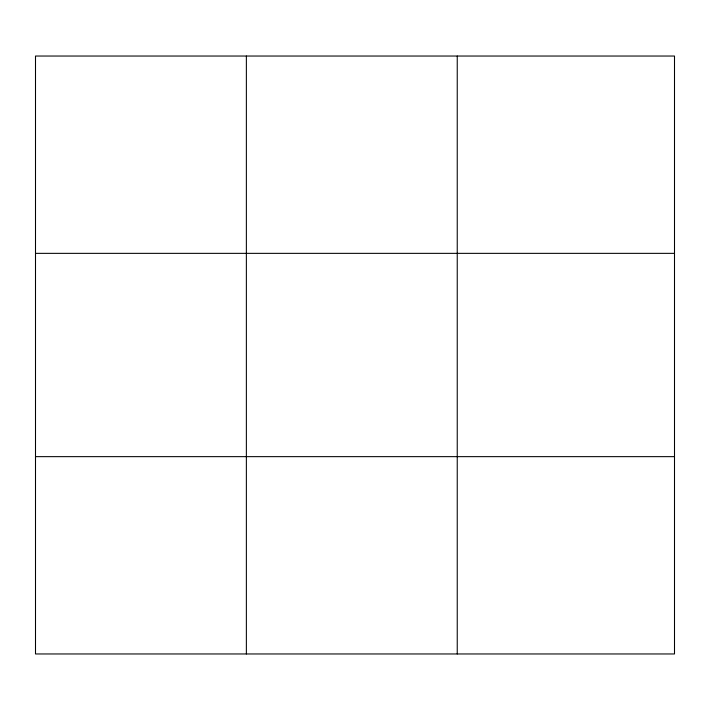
<?xml version="1.0" encoding="UTF-8"?>
<svg xmlns="http://www.w3.org/2000/svg" width="710" height="710" viewBox="0 0 710 710"><rect width="100%" height="100%" fill="white"/><g stroke="black" fill="none" stroke-linecap="round" stroke-linejoin="round"><path stroke-width="1.06" d="M246.37 56.037L246.37 653.963M457.24 56.037L457.24 653.963M35.5 253.355L674.5 253.355M35.5 456.645L674.5 456.645M674.5 614.496L674.5 653.963L35.5 653.963L35.5 56.037L674.5 56.037L674.5 614.496"/></g></svg>
